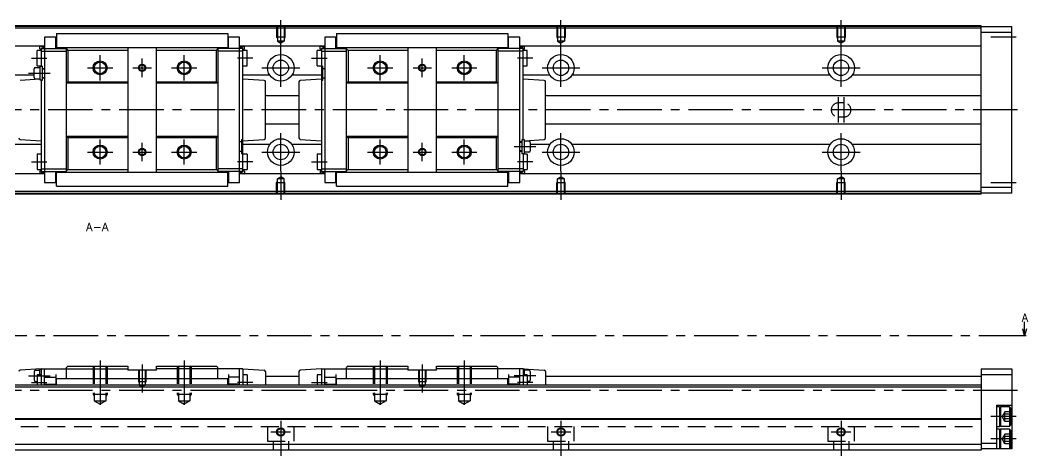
# Model space of a CAD drawing. Extents: x -2 to 851, y -8 to 279.
# Drawn here: x 491.7 to 851.4, y 8 to 163.3 of the extents above; entities that cross this region are included whole.
import ezdxf

# ---------------------------------------------------------------- set-up
doc = ezdxf.new("R2010")
doc.units = 0
doc.header["$LTSCALE"] = 0.5
doc.linetypes.add('CENTER', pattern=[50.8, 31.75, -6.35, 6.35, -6.35])
doc.linetypes.add('DASHED', pattern=[19.05, 12.7, -6.35])
for name, color, linetype in [('MSM_CENTER', 1, 'CENTER'), ('MSM_CONTINUOUS', 7, 'CONTINUOUS'), ('MSM_DASHED', 4, 'DASHED'), ('MSM_NARROW', 5, 'CONTINUOUS'), ('MSM_PART_NUMBER', 7, 'CONTINUOUS')]:
    doc.layers.add(name, color=color, linetype=linetype)
doc.styles.get("Standard").update_dxf_attribs({"font": 'txt.shx', "height": 3, "bigfont": 'bigfont.shx'})

msp = doc.modelspace()

# ---------------------------------------------------------------- linework, layer by layer
at = {"layer": 'MSM_CENTER'}
for p, q in [((584.76, 153.09), (584.76, 163.3)), ((684.76, 153.09), (684.76, 163.3)), ((784.76, 153.09), (784.76, 163.3)), ((847.26, 157.3), (838.26, 157.3)), ((584.76, 139.55), (584.76, 153.05)), ((684.76, 139.55), (684.76, 153.05)), ((784.76, 139.55), (784.76, 153.05)), ((495.76, 149.8), (501.26, 149.8)), ((520.26, 141.8), (520.26, 150.8)), ((535.26, 143), (535.26, 149.6)), ((550.26, 141.8), (550.26, 150.8)), ((574.76, 149.8), (569.26, 149.8)), ((595.76, 149.8), (601.26, 149.8)), ((620.26, 141.8), (620.26, 150.8)), ((635.26, 143), (635.26, 149.6)), ((650.26, 141.8), (650.26, 150.8)), ((674.76, 149.8), (669.26, 149.8)), ((494.76, 144.4), (502.46, 144.4)), ((515.76, 146.3), (524.76, 146.3)), ((531.96, 146.3), (538.56, 146.3)), ((545.76, 146.3), (554.76, 146.3)), ((578.01, 146.3), (591.51, 146.3)), ((615.76, 146.3), (624.76, 146.3)), ((631.96, 146.3), (638.56, 146.3)), ((645.76, 146.3), (654.76, 146.3)), ((678.01, 146.3), (691.51, 146.3)), ((778.01, 146.3), (791.51, 146.3)), ((783.76, 135.8), (783.76, 126.8)), ((785.76, 135.8), (785.76, 126.8)), ((847.76, 131.3), (196.26, 131.3)), ((584.76, 109.55), (584.76, 123.05)), ((684.76, 109.55), (684.76, 123.05)), ((784.76, 109.55), (784.76, 123.05)), ((520.26, 111.8), (520.26, 120.8)), ((535.26, 113), (535.26, 119.6)), ((550.26, 111.8), (550.26, 120.8)), ((620.26, 111.8), (620.26, 120.8)), ((635.26, 113), (635.26, 119.6)), ((650.26, 111.8), (650.26, 120.8)), ((515.76, 116.3), (524.76, 116.3)), ((531.96, 116.3), (538.56, 116.3)), ((545.76, 116.3), (554.76, 116.3)), ((578.01, 116.3), (591.51, 116.3)), ((615.76, 116.3), (624.76, 116.3)), ((631.96, 116.3), (638.56, 116.3)), ((645.76, 116.3), (654.76, 116.3)), ((675.76, 118.2), (668.06, 118.2)), ((678.01, 116.3), (691.51, 116.3)), ((778.01, 116.3), (791.51, 116.3)), ((495.76, 112.8), (501.26, 112.8)), ((574.76, 112.8), (569.26, 112.8)), ((595.76, 112.8), (601.26, 112.8)), ((674.76, 112.8), (669.26, 112.8)), ((584.76, 109.51), (584.76, 99.3)), ((684.76, 109.51), (684.76, 99.3)), ((784.76, 109.51), (784.76, 99.3)), ((847.26, 105.3), (838.26, 105.3)), ((849.76, 50.8), (188.76, 50.8)), ((520.26, 42), (520.26, 24.41)), ((535.26, 40.5), (535.26, 30.54)), ((550.26, 42), (550.26, 24.41)), ((620.26, 42), (620.26, 24.41)), ((635.26, 40.5), (635.26, 30.54)), ((650.26, 42), (650.26, 24.41)), ((494.76, 36.5), (502.46, 36.5)), ((675.76, 36.5), (668.06, 36.5)), ((495.76, 34.1), (501.26, 34.1)), ((574.76, 34.1), (569.26, 34.1)), ((595.76, 34.1), (601.26, 34.1)), ((674.76, 34.1), (669.26, 34.1)), ((847.76, 31.3), (196.26, 31.3)), ((847.26, 22), (838.26, 22)), ((584.76, 20.5), (584.76, 8)), ((684.76, 20.5), (684.76, 8)), ((784.76, 20.5), (784.76, 8)), ((581.26, 16.5), (588.26, 16.5)), ((681.26, 16.5), (688.26, 16.5)), ((781.26, 16.5), (788.26, 16.5)), ((847.26, 14), (838.26, 14))]:
    msp.add_line(p, q, dxfattribs=at)
at = {"layer": 'MSM_CONTINUOUS'}
for p, q in [((834.76, 161.3), (234.76, 161.3)), ((834.76, 161.1), (234.76, 161.1)), ((834.76, 160.4), (234.76, 160.4)), ((504.66, 158.52), (565.86, 158.52)), ((504.66, 158.52), (504.66, 153.55)), ((565.86, 158.52), (565.86, 153.55)), ((604.66, 158.52), (665.86, 158.52)), ((604.66, 158.52), (604.66, 153.55)), ((665.86, 158.52), (665.86, 153.55)), ((834.76, 101.3), (834.76, 161.3)), ((834.76, 161), (845.76, 161)), ((834.76, 159), (845.76, 159)), ((845.76, 101.6), (845.76, 161)), ((500.46, 157.2), (500.46, 105.4)), ((504.46, 157.2), (500.46, 157.2)), ((504.46, 153.25), (504.46, 157.2)), ((566.06, 153.25), (566.06, 157.2)), ((570.06, 157.2), (566.06, 157.2)), ((570.06, 105.4), (570.06, 157.2)), ((600.46, 157.2), (600.46, 105.4)), ((604.46, 157.2), (600.46, 157.2)), ((604.46, 153.25), (604.46, 157.2)), ((670.06, 157.2), (666.06, 157.2)), ((666.06, 153.25), (666.06, 157.2)), ((670.06, 105.4), (670.06, 157.2)), ((498.76, 154.05), (234.76, 154.05)), ((497.76, 147.05), (497.76, 152.55)), ((499.26, 152.55), (497.76, 152.55)), ((498.76, 153.1), (498.76, 154.1)), ((500.46, 153.25), (498.76, 154.1)), ((499.26, 152.8), (498.76, 153.1)), ((500.46, 154.05), (498.86, 154.05)), ((500.46, 153.67), (498.96, 154.05)), ((499.26, 153.25), (499.26, 146.8)), ((499.26, 153.25), (508.26, 153.25)), ((499.26, 152.25), (508.26, 152.25)), ((504.46, 153.55), (566.06, 153.55)), ((508.26, 109.05), (508.26, 153.55)), ((508.26, 153.05), (508.76, 152.55)), ((530.16, 152.55), (508.76, 152.55)), ((508.76, 152.55), (508.76, 141.3)), ((530.16, 153.55), (530.16, 109.05)), ((540.36, 109.05), (540.36, 153.55)), ((561.76, 152.55), (540.36, 152.55)), ((561.76, 152.55), (562.26, 153.05)), ((561.76, 141.3), (561.76, 152.55)), ((562.26, 153.55), (562.26, 109.05)), ((571.26, 153.25), (562.26, 153.25)), ((571.26, 152.25), (562.26, 152.25)), ((570.06, 153.25), (571.76, 154.1)), ((570.06, 153.67), (571.56, 154.05)), ((571.66, 154.05), (570.06, 154.05)), ((571.26, 109.35), (571.26, 153.25)), ((571.26, 152.8), (571.76, 153.1)), ((572.76, 152.55), (571.26, 152.55)), ((571.76, 153.1), (571.76, 154.1)), ((598.76, 154.05), (571.76, 154.05)), ((572.76, 147.05), (572.76, 152.55)), ((599.26, 152.55), (597.76, 152.55)), ((597.76, 147.05), (597.76, 152.55)), ((600.46, 153.25), (598.76, 154.1)), ((598.76, 153.1), (598.76, 154.1)), ((599.26, 152.8), (598.76, 153.1)), ((600.46, 154.05), (598.86, 154.05)), ((600.46, 153.67), (598.96, 154.05)), ((599.26, 153.25), (599.26, 109.35)), ((599.26, 153.25), (608.26, 153.25)), ((599.26, 152.25), (608.26, 152.25)), ((604.46, 153.55), (666.06, 153.55)), ((608.26, 109.05), (608.26, 153.55)), ((608.26, 153.05), (608.76, 152.55)), ((608.76, 152.55), (608.76, 141.3)), ((630.16, 152.55), (608.76, 152.55)), ((630.16, 153.55), (630.16, 109.05)), ((640.36, 109.05), (640.36, 153.55)), ((661.76, 152.55), (640.36, 152.55)), ((661.76, 152.55), (662.26, 153.05)), ((661.76, 141.3), (661.76, 152.55)), ((662.26, 153.55), (662.26, 109.05)), ((671.26, 153.25), (662.26, 153.25)), ((671.26, 152.25), (662.26, 152.25)), ((670.06, 153.25), (671.76, 154.1)), ((671.66, 154.05), (670.06, 154.05)), ((670.06, 153.67), (671.56, 154.05)), ((671.26, 120.6), (671.26, 153.25)), ((671.26, 152.8), (671.76, 153.1)), ((672.76, 152.55), (671.26, 152.55)), ((671.76, 153.1), (671.76, 154.1)), ((834.76, 154.05), (671.76, 154.05)), ((672.76, 147.05), (672.76, 152.55)), ((496.76, 142.9), (496.76, 145.9)), ((497.26, 146.4), (498.76, 146.4)), ((497.76, 147.05), (499.26, 147.05)), ((499.76, 146.8), (498.76, 146.8)), ((498.76, 146.8), (498.76, 142)), ((499.26, 146.9), (499.76, 146.9)), ((499.76, 141.9), (499.76, 146.9)), ((499.76, 146.1), (500.46, 146.1)), ((499.76, 145.9), (500.46, 145.9)), ((571.26, 147.05), (572.76, 147.05)), ((597.76, 147.05), (599.26, 147.05)), ((599.26, 146.9), (599.76, 146.9)), ((599.76, 141.9), (599.76, 146.9)), ((599.76, 146.1), (600.46, 146.1)), ((671.26, 147.05), (672.76, 147.05)), ((496.76, 143.66), (488.71, 143.66)), ((498.76, 142.27), (491.73, 141.8)), ((497.26, 142.4), (498.76, 142.4)), ((498.76, 142), (499.76, 142)), ((499.26, 142), (499.26, 109.35)), ((499.26, 141.9), (499.76, 141.9)), ((499.76, 142.9), (500.46, 142.9)), ((499.76, 142.7), (500.46, 142.7)), ((508.76, 141.3), (508.26, 140.8)), ((530.16, 140.8), (508.26, 140.8)), ((508.76, 141.3), (530.16, 141.3)), ((540.36, 141.3), (561.76, 141.3)), ((562.26, 140.8), (540.36, 140.8)), ((562.26, 140.8), (561.76, 141.3)), ((580.81, 143.66), (571.26, 143.66)), ((578.79, 141.8), (571.26, 142.3)), ((579.26, 121.3), (579.26, 141.3)), ((599.26, 143.66), (588.71, 143.66)), ((591.26, 141.3), (591.26, 121.3)), ((599.26, 142.3), (591.73, 141.8)), ((599.26, 141.9), (599.76, 141.9)), ((599.76, 142.7), (600.46, 142.7)), ((608.76, 141.3), (608.26, 140.8)), ((630.16, 140.8), (608.26, 140.8)), ((608.76, 141.3), (630.16, 141.3)), ((640.36, 141.3), (661.76, 141.3)), ((662.26, 140.8), (640.36, 140.8)), ((662.26, 140.8), (661.76, 141.3)), ((680.81, 143.66), (671.26, 143.66)), ((678.79, 141.8), (671.26, 142.3)), ((679.26, 121.3), (679.26, 141.3)), ((780.81, 143.66), (688.71, 143.66)), ((834.76, 143.66), (788.71, 143.66)), ((591.26, 136.3), (579.26, 136.3)), ((834.76, 136.3), (679.26, 136.3)), ((579.26, 126.3), (591.26, 126.3)), ((679.26, 126.3), (834.76, 126.3)), ((499.26, 118.94), (488.71, 118.94)), ((491.73, 120.8), (499.26, 120.3)), ((530.16, 121.8), (508.26, 121.8)), ((508.26, 121.8), (508.76, 121.3)), ((530.16, 121.3), (508.76, 121.3)), ((508.76, 121.3), (508.76, 110.05)), ((562.26, 121.8), (540.36, 121.8)), ((561.76, 121.3), (540.36, 121.3)), ((561.76, 121.3), (562.26, 121.8)), ((561.76, 110.05), (561.76, 121.3)), ((570.76, 119.9), (570.06, 119.9)), ((571.26, 120.7), (570.76, 120.7)), ((570.76, 120.7), (570.76, 115.7)), ((571.26, 120.23), (578.8, 120.8)), ((580.81, 118.94), (571.26, 118.94)), ((599.26, 118.94), (588.71, 118.94)), ((591.73, 120.8), (599.26, 120.3)), ((608.26, 121.8), (608.76, 121.3)), ((630.16, 121.8), (608.26, 121.8)), ((630.16, 121.3), (608.76, 121.3)), ((608.76, 121.3), (608.76, 110.05)), ((662.26, 121.8), (640.36, 121.8)), ((661.76, 121.3), (640.36, 121.3)), ((661.76, 121.3), (662.26, 121.8)), ((661.76, 110.05), (661.76, 121.3)), ((670.76, 119.9), (670.06, 119.9)), ((670.76, 119.7), (670.06, 119.7)), ((671.26, 120.7), (670.76, 120.7)), ((670.76, 120.7), (670.76, 115.7)), ((671.76, 120.6), (670.76, 120.6)), ((671.76, 120.27), (678.8, 120.8)), ((671.76, 115.8), (671.76, 120.6)), ((673.26, 120.2), (671.76, 120.2)), ((673.76, 119.7), (673.76, 116.7)), ((680.81, 118.94), (673.76, 118.94)), ((780.81, 118.94), (688.71, 118.94)), ((834.76, 118.94), (788.71, 118.94)), ((497.76, 115.55), (497.76, 110.05)), ((499.26, 115.55), (497.76, 115.55)), ((570.76, 116.5), (570.06, 116.5)), ((571.26, 115.7), (570.76, 115.7)), ((572.76, 115.55), (571.26, 115.55)), ((572.76, 115.55), (572.76, 110.05)), ((599.26, 115.55), (597.76, 115.55)), ((597.76, 115.55), (597.76, 110.05)), ((670.76, 116.7), (670.06, 116.7)), ((670.76, 116.5), (670.06, 116.5)), ((670.76, 115.8), (671.76, 115.8)), ((671.26, 115.7), (670.76, 115.7)), ((671.26, 115.8), (671.26, 109.35)), ((672.76, 115.55), (671.26, 115.55)), ((673.26, 116.2), (671.76, 116.2)), ((672.76, 115.55), (672.76, 110.05)), ((498.76, 108.55), (234.76, 108.55)), ((497.76, 110.05), (499.26, 110.05)), ((499.26, 109.8), (498.76, 109.5)), ((498.76, 109.5), (498.76, 108.5)), ((500.46, 109.35), (498.76, 108.5)), ((500.46, 108.55), (498.86, 108.55)), ((500.46, 108.92), (498.96, 108.55)), ((499.26, 110.35), (508.26, 110.35)), ((499.26, 109.35), (508.26, 109.35)), ((504.46, 105.4), (504.46, 109.35)), ((566.06, 109.05), (504.46, 109.05)), ((504.66, 104.08), (504.66, 109.05)), ((508.76, 110.05), (508.26, 109.55)), ((508.76, 110.05), (530.16, 110.05)), ((540.36, 110.05), (561.76, 110.05)), ((562.26, 109.55), (561.76, 110.05)), ((571.26, 110.35), (562.26, 110.35)), ((571.26, 109.35), (562.26, 109.35)), ((565.86, 104.08), (565.86, 109.05)), ((566.06, 109.35), (566.06, 105.4)), ((570.06, 109.35), (571.76, 108.5)), ((570.06, 108.92), (571.56, 108.55)), ((571.66, 108.55), (570.06, 108.55)), ((571.26, 110.05), (572.76, 110.05)), ((571.26, 109.8), (571.76, 109.5)), ((571.76, 109.5), (571.76, 108.5)), ((598.76, 108.55), (571.76, 108.55)), ((597.76, 110.05), (599.26, 110.05)), ((599.26, 109.8), (598.76, 109.5)), ((598.76, 109.5), (598.76, 108.5)), ((600.46, 109.35), (598.76, 108.5)), ((600.46, 108.55), (598.86, 108.55)), ((600.46, 108.92), (598.96, 108.55)), ((599.26, 110.35), (608.26, 110.35)), ((599.26, 109.35), (608.26, 109.35)), ((604.46, 105.4), (604.46, 109.35)), ((666.06, 109.05), (604.46, 109.05)), ((604.66, 104.08), (604.66, 109.05)), ((608.76, 110.05), (608.26, 109.55)), ((608.76, 110.05), (630.16, 110.05)), ((640.36, 110.05), (661.76, 110.05)), ((662.26, 109.55), (661.76, 110.05)), ((671.26, 110.35), (662.26, 110.35)), ((671.26, 109.35), (662.26, 109.35)), ((665.86, 104.08), (665.86, 109.05)), ((666.06, 109.35), (666.06, 105.4)), ((670.06, 109.35), (671.76, 108.5)), ((670.06, 108.92), (671.56, 108.55)), ((671.66, 108.55), (670.06, 108.55)), ((671.26, 110.05), (672.76, 110.05)), ((671.26, 109.8), (671.76, 109.5)), ((671.76, 109.5), (671.76, 108.5)), ((834.76, 108.55), (671.76, 108.55)), ((500.46, 105.4), (504.46, 105.4)), ((504.66, 106.55), (504.46, 106.55)), ((566.06, 106.55), (565.86, 106.55)), ((566.06, 105.4), (570.06, 105.4)), ((600.46, 105.4), (604.46, 105.4)), ((604.66, 106.55), (604.46, 106.55)), ((666.06, 106.55), (665.86, 106.55)), ((666.06, 105.4), (670.06, 105.4)), ((834.76, 102.2), (234.76, 102.2)), ((834.76, 101.5), (234.76, 101.5)), ((834.76, 101.3), (234.76, 101.3)), ((504.66, 104.08), (565.86, 104.08)), ((604.66, 104.08), (665.86, 104.08)), ((845.76, 103.6), (834.76, 103.6)), ((845.76, 101.6), (834.76, 101.6)), ((850.26, 50.8), (850.26, 55.8)), ((850.26, 50.8), (849.59, 53.3)), ((850.76, 50.8), (849.76, 50.8)), ((850.93, 53.3), (850.26, 50.8)), ((508.76, 40), (508.26, 39.5)), ((508.76, 40), (530.16, 40)), ((530.16, 40), (530.16, 38.5)), ((540.36, 40), (561.76, 40)), ((540.36, 38.5), (540.36, 40)), ((562.26, 39.5), (561.76, 40)), ((608.76, 40), (608.26, 39.5)), ((608.76, 40), (630.16, 40)), ((630.16, 40), (630.16, 38.5)), ((640.36, 40), (661.76, 40)), ((640.36, 38.5), (640.36, 40)), ((662.26, 39.5), (661.76, 40)), ((499.26, 39), (491.73, 38.53)), ((499.26, 36.85), (497.76, 36.85)), ((497.76, 36.85), (497.76, 33.2)), ((499.26, 39), (530.16, 39)), ((499.26, 39), (499.26, 33.2)), ((500.46, 33.2), (500.46, 39)), ((500.46, 36), (504.46, 36)), ((504.46, 37), (504.46, 33.2)), ((508.26, 35.4), (508.26, 39.5)), ((540.36, 38.5), (530.16, 38.5)), ((571.26, 39), (540.36, 39)), ((562.26, 35.4), (562.26, 39.5)), ((566.06, 37), (566.06, 33.2)), ((570.06, 36), (566.06, 36)), ((570.06, 33.2), (570.06, 39)), ((571.26, 39), (571.26, 33.2)), ((571.26, 39), (578.79, 38.53)), ((572.76, 36.85), (571.26, 36.85)), ((572.76, 36.85), (572.76, 33.2)), ((579.26, 38.03), (579.26, 33.2)), ((591.26, 36.3), (579.26, 36.3)), ((591.26, 38.03), (591.26, 33.2)), ((599.26, 39), (591.73, 38.53)), ((599.26, 36.85), (597.76, 36.85)), ((597.76, 36.85), (597.76, 33.2)), ((599.26, 39), (630.16, 39)), ((599.26, 39), (599.26, 33.2)), ((600.46, 33.2), (600.46, 39)), ((600.46, 36), (604.46, 36)), ((604.46, 37), (604.46, 33.2)), ((608.26, 35.4), (608.26, 39.5)), ((640.36, 38.5), (630.16, 38.5)), ((671.26, 39), (640.36, 39)), ((662.26, 35.4), (662.26, 39.5)), ((666.06, 37), (666.06, 33.2)), ((670.06, 36), (666.06, 36)), ((670.06, 33.2), (670.06, 39)), ((671.26, 39), (671.26, 33.2)), ((671.26, 39), (678.79, 38.53)), ((671.76, 38.9), (671.26, 38.9)), ((672.76, 36.85), (671.26, 36.85)), ((671.76, 36.85), (671.76, 38.9)), ((673.26, 38.5), (671.76, 38.5)), ((672.76, 36.85), (672.76, 33.2)), ((673.76, 38), (673.76, 35)), ((679.26, 38.03), (679.26, 33.2)), ((834.76, 36.3), (679.26, 36.3)), ((834.76, 39), (834.76, 10)), ((834.76, 39), (845.76, 39)), ((834.76, 37), (845.76, 37)), ((845.76, 39), (845.76, 10.5)), ((834.76, 33.2), (234.76, 33.2)), ((834.76, 32.5), (234.76, 32.5)), ((500.46, 33.5), (504.46, 33.5)), ((504.66, 35.1), (504.46, 35.1)), ((504.66, 34.3), (504.46, 34.3)), ((565.86, 35.4), (504.66, 35.4)), ((504.66, 33.2), (504.66, 35.4)), ((565.86, 33.2), (565.86, 35.4)), ((566.06, 35.1), (565.86, 35.1)), ((566.06, 34.3), (565.86, 34.3)), ((570.06, 33.5), (566.06, 33.5)), ((600.46, 33.5), (604.46, 33.5)), ((604.66, 35.1), (604.46, 35.1)), ((604.66, 34.3), (604.46, 34.3)), ((665.86, 35.4), (604.66, 35.4)), ((604.66, 33.2), (604.66, 35.4)), ((665.86, 33.2), (665.86, 35.4)), ((666.06, 35.1), (665.86, 35.1)), ((666.06, 34.3), (665.86, 34.3)), ((670.06, 33.5), (666.06, 33.5)), ((673.26, 34.5), (672.76, 34.5)), ((840.26, 26), (840.26, 10.5)), ((840.26, 26), (845.76, 26)), ((841.26, 25.5), (840.26, 25.5)), ((841.26, 25.5), (841.26, 18.5)), ((841.26, 25.1), (841.66, 25.5)), ((841.66, 25.5), (841.66, 18.5)), ((844.86, 25.5), (841.66, 25.5)), ((844.86, 25.5), (844.86, 18.5)), ((845.26, 25.1), (844.86, 25.5)), ((845.26, 25.1), (845.26, 18.9)), ((834.76, 21.2), (234.76, 21.2)), ((834.76, 21), (234.76, 21)), ((840.26, 18.5), (841.26, 18.5)), ((841.66, 18.5), (841.26, 18.9)), ((844.86, 18.5), (841.66, 18.5)), ((844.86, 18.5), (845.26, 18.9)), ((841.26, 17.5), (840.26, 17.5)), ((841.26, 17.5), (841.26, 10.5)), ((841.26, 17.1), (841.66, 17.5)), ((841.66, 17.5), (841.66, 10.5)), ((844.86, 17.5), (841.66, 17.5)), ((844.86, 17.5), (844.86, 10.5)), ((845.26, 17.1), (844.86, 17.5)), ((845.26, 17.1), (845.26, 10.9)), ((834.76, 12), (234.76, 12)), ((834.76, 12.5), (840.26, 12.5)), ((841.66, 10.5), (841.26, 10.9)), ((844.86, 10.5), (845.26, 10.9)), ((834.76, 10), (234.76, 10)), ((845.76, 10.5), (834.76, 10.5))]:
    msp.add_line(p, q, dxfattribs=at)
for centre, radius in [((520.26, 146.3), 2.07), ((550.26, 146.3), 2.07), ((584.76, 146.3), 4.75), ((584.76, 146.3), 2.75), ((620.26, 146.3), 2.07), ((650.26, 146.3), 2.07), ((684.76, 146.3), 4.75), ((684.76, 146.3), 2.75), ((784.76, 146.3), 4.75), ((784.76, 146.3), 2.75), ((535.26, 146.3), 1.06), ((635.26, 146.3), 1.06), ((584.76, 116.3), 4.75), ((584.76, 116.3), 2.75), ((684.76, 116.3), 4.75), ((684.76, 116.3), 2.75), ((784.76, 116.3), 4.75), ((784.76, 116.3), 2.75), ((520.26, 116.3), 2.07), ((535.26, 116.3), 1.06), ((550.26, 116.3), 2.07), ((620.26, 116.3), 2.07), ((635.26, 116.3), 1.06), ((650.26, 116.3), 2.07), ((584.76, 16.5), 1.23), ((684.76, 16.5), 1.23), ((784.76, 16.5), 1.23)]:
    msp.add_circle(centre, radius, dxfattribs=at)
for centre, start, end in [((497.26, 145.9), 90, 180), ((497.26, 142.9), 180, 270), ((578.76, 141.3), 0, 86.1934), ((591.76, 141.3), 93.8066, 180), ((678.76, 141.3), 0, 86.1934), ((491.76, 121.3), 180, 266.1934), ((578.76, 121.3), 274.3133, 0), ((591.76, 121.3), 180, 266.1934), ((673.26, 119.7), 0, 90), ((678.76, 121.3), 274.3133, 0), ((673.26, 116.7), 270, 0), ((491.76, 38.03), 93.5763, 180), ((578.76, 38.03), 0, 86.4237), ((591.76, 38.03), 93.5763, 180), ((673.26, 38), 0, 90), ((678.76, 38.03), 0, 86.4237), ((673.26, 35), 270, 0)]:
    msp.add_arc(centre, 0.5, start, end, dxfattribs=at)
at = {"layer": 'MSM_DASHED'}
for p, q in [((583.26, 161.3), (583.26, 157.3)), ((583.53, 161.3), (583.53, 155.8)), ((585.99, 161.3), (585.99, 155.8)), ((586.26, 161.3), (586.26, 157.3)), ((683.26, 161.3), (683.26, 157.3)), ((683.53, 161.3), (683.53, 155.8)), ((685.99, 161.3), (685.99, 155.8)), ((686.26, 161.3), (686.26, 157.3)), ((783.26, 161.3), (783.26, 157.3)), ((783.53, 161.3), (783.53, 155.8)), ((785.99, 161.3), (785.99, 155.8)), ((786.26, 161.3), (786.26, 157.3)), ((583.26, 157.3), (583.53, 156.83)), ((586.26, 157.3), (583.26, 157.3)), ((585.99, 155.8), (583.53, 155.8)), ((583.53, 155.8), (584.76, 155.09)), ((585.99, 155.8), (584.76, 155.09)), ((586.26, 157.3), (585.99, 156.83)), ((686.26, 157.3), (683.26, 157.3)), ((683.26, 157.3), (683.53, 156.83)), ((685.99, 155.8), (683.53, 155.8)), ((683.53, 155.8), (684.76, 155.09)), ((685.99, 155.8), (684.76, 155.09)), ((686.26, 157.3), (685.99, 156.83)), ((786.26, 157.3), (783.26, 157.3)), ((783.26, 157.3), (783.53, 156.83)), ((783.53, 155.8), (784.76, 155.09)), ((785.99, 155.8), (783.53, 155.8)), ((785.99, 155.8), (784.76, 155.09)), ((786.26, 157.3), (785.99, 156.83)), ((785.76, 133.8), (783.76, 133.8)), ((783.76, 128.8), (785.76, 128.8)), ((583.26, 105.3), (583.53, 105.77)), ((583.26, 101.3), (583.26, 105.3)), ((586.26, 105.3), (583.26, 105.3)), ((583.53, 106.8), (584.76, 107.51)), ((583.53, 101.3), (583.53, 106.8)), ((585.99, 106.8), (583.53, 106.8)), ((585.99, 106.8), (584.76, 107.51)), ((585.99, 101.3), (585.99, 106.8)), ((586.26, 105.3), (585.99, 105.77)), ((586.26, 101.3), (586.26, 105.3)), ((683.26, 105.3), (683.53, 105.77)), ((683.26, 101.3), (683.26, 105.3)), ((686.26, 105.3), (683.26, 105.3)), ((683.53, 106.8), (684.76, 107.51)), ((683.53, 101.3), (683.53, 106.8)), ((685.99, 106.8), (683.53, 106.8)), ((685.99, 106.8), (684.76, 107.51)), ((685.99, 101.3), (685.99, 106.8)), ((686.26, 105.3), (685.99, 105.77)), ((686.26, 101.3), (686.26, 105.3)), ((783.26, 105.3), (783.53, 105.77)), ((783.26, 101.3), (783.26, 105.3)), ((786.26, 105.3), (783.26, 105.3)), ((783.53, 106.8), (784.76, 107.51)), ((783.53, 101.3), (783.53, 106.8)), ((785.99, 106.8), (783.53, 106.8)), ((785.99, 106.8), (784.76, 107.51)), ((785.99, 101.3), (785.99, 106.8)), ((786.26, 105.3), (785.99, 105.77)), ((786.26, 101.3), (786.26, 105.3)), ((517.76, 40), (517.76, 30)), ((518.19, 40), (518.19, 27.6)), ((522.33, 40), (522.33, 27.6)), ((522.76, 40), (522.76, 30)), ((547.76, 40), (547.76, 30)), ((548.19, 40), (548.19, 27.6)), ((552.33, 40), (552.33, 27.6)), ((552.76, 40), (552.76, 30)), ((617.76, 40), (617.76, 30)), ((618.19, 40), (618.19, 27.6)), ((622.33, 40), (622.33, 27.6)), ((622.76, 40), (622.76, 30)), ((647.76, 40), (647.76, 30)), ((648.19, 40), (648.19, 27.6)), ((652.33, 40), (652.33, 27.6)), ((652.76, 40), (652.76, 30)), ((496.76, 38), (496.76, 35)), ((497.26, 38.5), (498.76, 38.5)), ((498.76, 36.85), (498.76, 38.9)), ((498.76, 38.9), (499.26, 38.9)), ((533.96, 38.5), (533.96, 34.5)), ((534.2, 38.5), (534.2, 33.15)), ((536.32, 38.5), (536.32, 33.15)), ((536.56, 38.5), (536.56, 34.5)), ((633.96, 38.5), (633.96, 34.5)), ((634.2, 38.5), (634.2, 33.15)), ((636.32, 38.5), (636.32, 33.15)), ((636.56, 38.5), (636.56, 34.5)), ((497.26, 34.5), (497.76, 34.5)), ((533.96, 34.5), (536.56, 34.5)), ((533.96, 34.5), (534.2, 34.08)), ((534.2, 33.15), (536.32, 33.15)), ((534.2, 33.15), (535.26, 32.54)), ((536.32, 33.15), (535.26, 32.54)), ((536.56, 34.5), (536.32, 34.08)), ((633.96, 34.5), (636.56, 34.5)), ((633.96, 34.5), (634.2, 34.08)), ((634.2, 33.15), (636.32, 33.15)), ((634.2, 33.15), (635.26, 32.54)), ((636.32, 33.15), (635.26, 32.54)), ((636.56, 34.5), (636.32, 34.08)), ((517.76, 30), (522.76, 30)), ((517.76, 30), (518.19, 29.25)), ((522.76, 30), (522.33, 29.25)), ((547.76, 30), (552.76, 30)), ((547.76, 30), (548.19, 29.25)), ((552.76, 30), (552.33, 29.25)), ((617.76, 30), (622.76, 30)), ((617.76, 30), (618.19, 29.25)), ((622.76, 30), (622.33, 29.25)), ((647.76, 30), (652.76, 30)), ((647.76, 30), (648.19, 29.25)), ((652.76, 30), (652.33, 29.25)), ((518.19, 27.6), (520.26, 26.41)), ((518.19, 27.6), (522.33, 27.6)), ((522.33, 27.6), (520.26, 26.41)), ((548.19, 27.6), (552.33, 27.6)), ((548.19, 27.6), (550.26, 26.41)), ((552.33, 27.6), (550.26, 26.41)), ((618.19, 27.6), (622.33, 27.6)), ((618.19, 27.6), (620.26, 26.41)), ((622.33, 27.6), (620.26, 26.41)), ((648.19, 27.6), (652.33, 27.6)), ((648.19, 27.6), (650.26, 26.41)), ((652.33, 27.6), (650.26, 26.41)), ((843.26, 23.73), (842.26, 22)), ((843.26, 20.27), (842.26, 22)), ((845.26, 23.73), (843.26, 23.73)), ((843.26, 20.27), (843.26, 23.73)), ((845.26, 22.87), (843.26, 22.87)), ((234.76, 18.5), (834.76, 18.5)), ((580.01, 18.5), (580.01, 13.2)), ((589.51, 13.2), (589.51, 18.5)), ((680.01, 18.5), (680.01, 13.2)), ((689.51, 13.2), (689.51, 18.5)), ((780.01, 18.5), (780.01, 13.2)), ((789.51, 13.2), (789.51, 18.5)), ((845.26, 21.13), (843.26, 21.13)), ((845.26, 20.27), (843.26, 20.27)), ((843.26, 15.73), (842.26, 14)), ((845.26, 15.73), (843.26, 15.73)), ((843.26, 12.27), (843.26, 15.73)), ((845.26, 14.87), (843.26, 14.87)), ((580.01, 13.2), (589.51, 13.2)), ((582.01, 13.2), (582.01, 10)), ((587.51, 13.2), (587.51, 10)), ((680.01, 13.2), (689.51, 13.2)), ((682.01, 13.2), (682.01, 10)), ((687.51, 13.2), (687.51, 10)), ((780.01, 13.2), (789.51, 13.2)), ((782.01, 13.2), (782.01, 10)), ((787.51, 13.2), (787.51, 10)), ((843.26, 12.27), (842.26, 14)), ((845.26, 13.13), (843.26, 13.13)), ((845.26, 12.27), (843.26, 12.27))]:
    msp.add_line(p, q, dxfattribs=at)
for centre, radius, start, end in [((783.76, 131.3), 2.5, 90, 270), ((785.76, 131.3), 2.5, 270, 90), ((497.26, 38), 0.5, 90, 180), ((497.26, 35), 0.5, 180, 270)]:
    msp.add_arc(centre, radius, start, end, dxfattribs=at)
at = {"layer": 'MSM_NARROW'}
for centre, radius in [((520.26, 146.3), 2.5), ((535.26, 146.3), 1.3), ((550.26, 146.3), 2.5), ((620.26, 146.3), 2.5), ((635.26, 146.3), 1.3), ((650.26, 146.3), 2.5), ((520.26, 116.3), 2.5), ((550.26, 116.3), 2.5), ((620.26, 116.3), 2.5), ((650.26, 116.3), 2.5), ((535.26, 116.3), 1.3), ((635.26, 116.3), 1.3), ((584.76, 16.5), 1.5), ((684.76, 16.5), 1.5), ((784.76, 16.5), 1.5)]:
    msp.add_circle(centre, radius, dxfattribs=at)

# ---------------------------------------------------------------- texts
at = {"layer": 'MSM_PART_NUMBER'}
for s, p in [('A-A', (515.26, 88.1)), ('A', (849.23, 55.79))]:
    msp.add_text(s, height=3, dxfattribs=at).set_placement(p)

doc.saveas('drawing.dxf')
